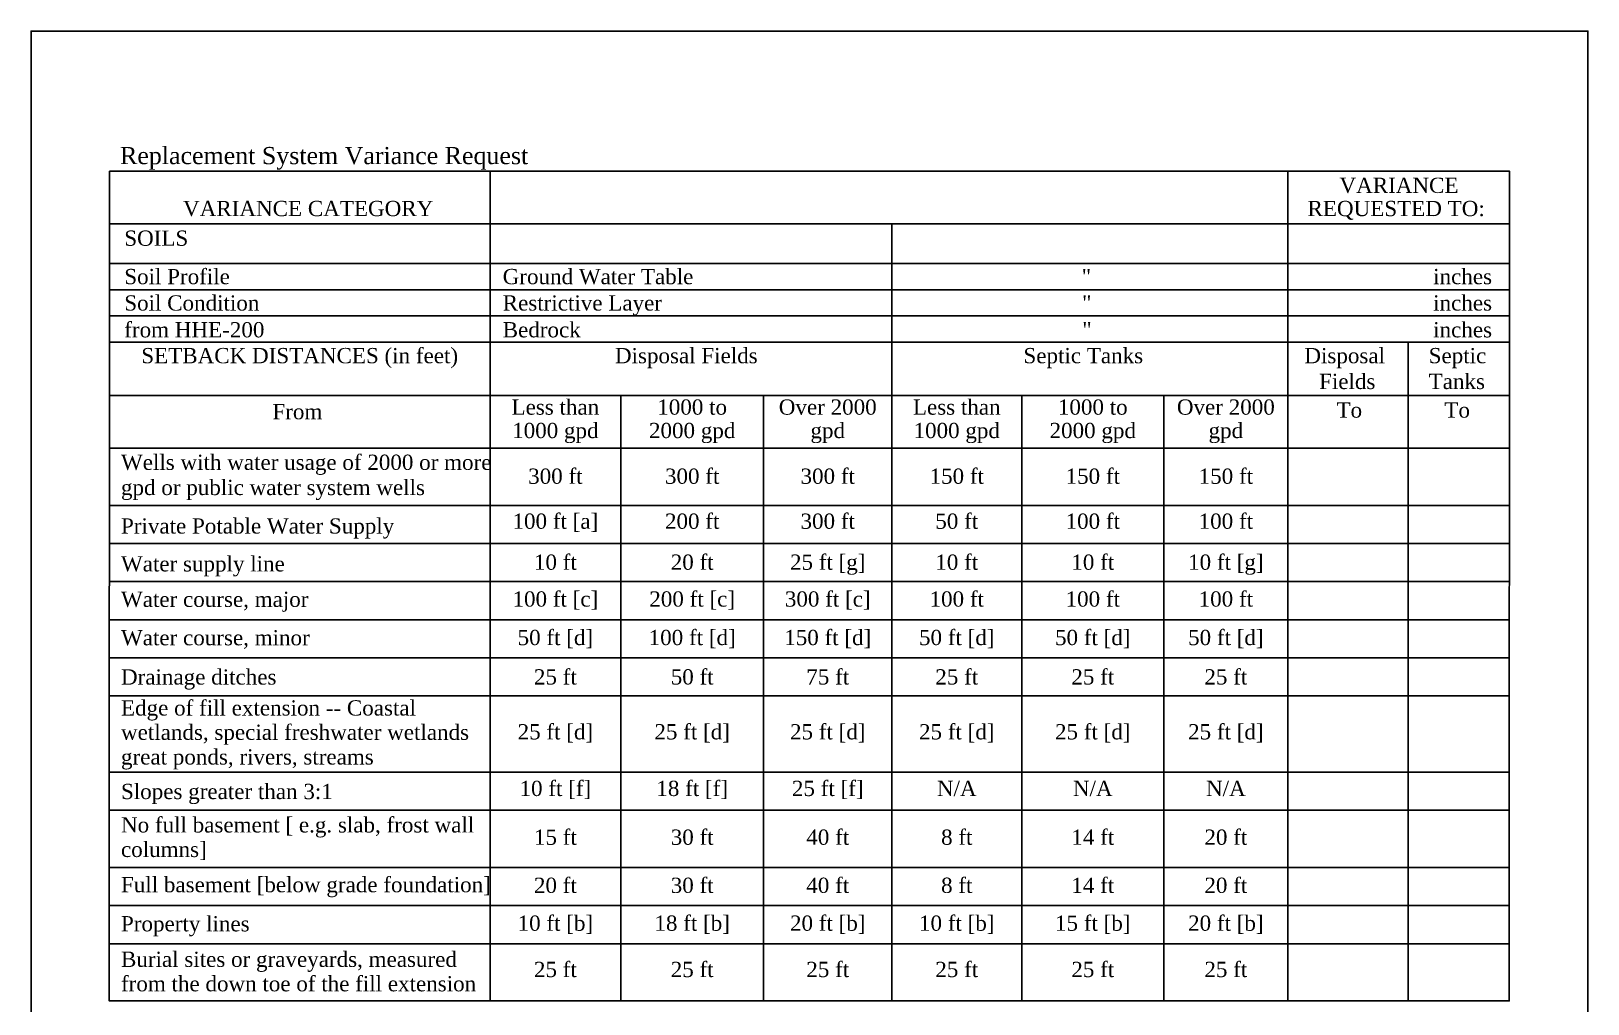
# Paper-space layout 'HHE-204' of a CAD drawing. Extents: x 0 to 17.3, y 0 to 10.6.
# Drawn here: x 9.16 to 17.33, y 5.54 to 10.65 of the extents above; entities that cross this region are included whole.
import ezdxf
from ezdxf.enums import TextEntityAlignment as Align

# ---------------------------------------------------------------- set-up
doc = ezdxf.new("R2010")
doc.units = 0
doc.header["$MEASUREMENT"] = 0
doc.layers.add('DRAWING_GUIDES', color=6, linetype='Continuous', lineweight=30, plot=False)
doc.layers.add('FORM_HHE-204', color=7, linetype='Continuous', lineweight=30)
doc.styles.add('TIMES_ROMAN', font='TIMES.TTF')
doc.styles.add('TIMES_ROMAN_BOLD', font='TIMES.TTF')

psp = doc.layouts.new('HHE-204')

# ---------------------------------------------------------------- linework, layer by layer
at = {"layer": 'DRAWING_GUIDES'}
psp.add_lwpolyline([(9.1636, 0), (17.3271, 0.0001), (17.3271, 10.6454), (9.1636, 10.6454), (9.1636, 0)], dxfattribs=at)
at = {"layer": 'FORM_HHE-204', "lineweight": 30}
psp.add_lwpolyline([(9.5753, 9.9113), (16.9155, 9.9113), (16.9148, 5.5575), (9.5731, 5.5575)], close=True, dxfattribs=at)
for points in [[(11.5701, 5.5575), (11.5701, 9.9113)], [(15.754, 9.9113), (15.754, 5.5575)], [(9.5753, 9.6345), (16.9155, 9.6345)], [(13.677, 9.6345), (13.677, 5.5575)], [(16.9155, 9.4263), (9.5753, 9.4263)], [(9.5753, 9.2887), (16.9155, 9.2887)], [(9.5753, 9.1512), (16.9155, 9.1512)], [(9.5753, 9.0136), (16.9155, 9.0136)], [(16.3849, 9.0136), (16.3849, 5.5575)], [(9.5753, 8.7344), (16.9155, 8.7344)], [(12.2552, 8.7344), (12.2552, 5.5575)], [(13.005, 8.7344), (13.005, 5.5575)], [(14.3581, 8.7344), (14.3581, 5.5575)], [(15.1035, 8.7344), (15.1035, 5.5575)], [(16.9155, 8.4575), (9.5753, 8.4575)], [(9.5753, 8.1575), (16.9155, 8.1575)], [(16.9154, 7.9575), (9.5752, 7.9575)], [(16.9154, 7.7575), (9.5752, 7.7575)], [(16.9153, 7.5575), (9.575, 7.5575)], [(16.9154, 7.3575), (9.5752, 7.3575)], [(16.9153, 7.1575), (9.575, 7.1575)], [(16.9154, 6.7575), (9.5752, 6.7575)], [(16.9154, 6.5575), (9.5752, 6.5575)], [(9.5753, 6.2575), (16.9155, 6.2575)], [(16.9154, 6.0575), (9.5752, 6.0575)], [(16.9153, 5.8575), (9.575, 5.8575)]]:
    psp.add_lwpolyline(points, dxfattribs=at)

# ---------------------------------------------------------------- texts
at = {"layer": 'FORM_HHE-204'}
for s, height, style, p in [('Replacement System Variance Request', 0.09, 'TIMES_ROMAN', (9.63, 9.9475)), ('VARIANCE', 0.08, 'TIMES_ROMAN_BOLD', (16.0246, 9.7964)), ('VARIANCE CATEGORY', 0.08, 'TIMES_ROMAN_BOLD', (9.9602, 9.6748)), ('REQUESTED TO:', 0.08, 'TIMES_ROMAN_BOLD', (15.857, 9.6748)), ('SOILS', 0.08, 'TIMES_ROMAN', (9.652, 9.5192)), ('Soil Profile', 0.08, 'TIMES_ROMAN', (9.652, 9.3177)), ('Ground Water Table', 0.08, 'TIMES_ROMAN', (11.6365, 9.3177)), ('"', 0.08, 'TIMES_ROMAN', (14.6728, 9.3177)), ('inches', 0.08, 'TIMES_ROMAN', (16.516, 9.3177)), ('Soil Condition', 0.08, 'TIMES_ROMAN', (9.652, 9.1793)), ('Restrictive Layer', 0.08, 'TIMES_ROMAN', (11.6365, 9.1793)), ('"', 0.08, 'TIMES_ROMAN', (14.6748, 9.1793)), ('inches', 0.08, 'TIMES_ROMAN', (16.516, 9.1793)), ('from HHE-200', 0.08, 'TIMES_ROMAN', (9.652, 9.0387)), ('Bedrock', 0.08, 'TIMES_ROMAN', (11.6365, 9.0387)), ('"', 0.08, 'TIMES_ROMAN', (14.6758, 9.0387)), ('inches', 0.08, 'TIMES_ROMAN', (16.516, 9.0387)), ('SETBACK DISTANCES (in feet)', 0.08, 'TIMES_ROMAN_BOLD', (9.7412, 8.903)), ('Disposal Fields', 0.08, 'TIMES_ROMAN_BOLD', (12.2251, 8.903)), ('Septic Tanks', 0.08, 'TIMES_ROMAN_BOLD', (14.3674, 8.903)), ('Disposal', 0.08, 'TIMES_ROMAN_BOLD', (15.8405, 8.903)), ('Septic', 0.08, 'TIMES_ROMAN_BOLD', (16.4923, 8.903)), ('Fields', 0.08, 'TIMES_ROMAN_BOLD', (15.9176, 8.7676)), ('Tanks', 0.08, 'TIMES_ROMAN_BOLD', (16.4923, 8.7677)), ('From', 0.08, 'TIMES_ROMAN_BOLD', (10.4289, 8.6091)), ('To', 0.08, 'TIMES_ROMAN_BOLD', (16.009, 8.6175)), ('To', 0.08, 'TIMES_ROMAN_BOLD', (16.5747, 8.6175)), ('Wells with water usage of 2000 or more', 0.08, 'TIMES_ROMAN', (9.6348, 8.3434)), ('gpd or public water system wells', 0.08, 'TIMES_ROMAN', (9.6348, 8.2114)), ('Private Potable Water Supply', 0.08, 'TIMES_ROMAN', (9.6348, 8.0093)), ('Water supply line', 0.08, 'TIMES_ROMAN', (9.6348, 7.8107)), ('Water course, major', 0.08, 'TIMES_ROMAN', (9.6348, 7.6246)), ('Water course, minor', 0.08, 'TIMES_ROMAN', (9.6348, 7.4232)), ('Drainage ditches', 0.08, 'TIMES_ROMAN', (9.6348, 7.217)), ('Edge of fill extension -- Coastal', 0.08, 'TIMES_ROMAN', (9.6348, 7.0547)), ('wetlands, special freshwater wetlands', 0.08, 'TIMES_ROMAN', (9.6348, 6.9271)), ('great ponds, rivers, streams', 0.08, 'TIMES_ROMAN', (9.6348, 6.7977)), ('Slopes greater than 3:1', 0.08, 'TIMES_ROMAN', (9.6348, 6.6164)), ('No full basement [ e.g. slab, frost wall', 0.08, 'TIMES_ROMAN', (9.6348, 6.4411)), ('columns]', 0.08, 'TIMES_ROMAN', (9.6348, 6.3125)), ('Full basement [below grade foundation]', 0.08, 'TIMES_ROMAN', (9.6348, 6.1276)), ('Property lines', 0.08, 'TIMES_ROMAN', (9.6348, 5.9225)), ('Burial sites or graveyards, measured', 0.08, 'TIMES_ROMAN', (9.6348, 5.736)), ('from the down toe of the fill extension', 0.08, 'TIMES_ROMAN', (9.6348, 5.6079))]:
    psp.add_text(s, height=height, dxfattribs=dict(at, style=style)).set_placement(p)
for s, style, p in [('Less than', 'TIMES_ROMAN_BOLD', (11.9127, 8.6091)), ('1000 to', 'TIMES_ROMAN_BOLD', (12.6301, 8.6091)), ('Over 2000', 'TIMES_ROMAN_BOLD', (13.341, 8.6091)), ('Less than', 'TIMES_ROMAN_BOLD', (14.0175, 8.6091)), ('1000 to', 'TIMES_ROMAN_BOLD', (14.7308, 8.6091)), ('Over 2000', 'TIMES_ROMAN_BOLD', (15.4287, 8.6091)), ('1000 gpd', 'TIMES_ROMAN_BOLD', (11.9127, 8.4861)), ('2000 gpd', 'TIMES_ROMAN_BOLD', (12.6301, 8.4861)), ('gpd', 'TIMES_ROMAN_BOLD', (13.341, 8.4861)), ('1000 gpd', 'TIMES_ROMAN_BOLD', (14.0175, 8.4861)), ('2000 gpd', 'TIMES_ROMAN_BOLD', (14.7308, 8.4861)), ('gpd', 'TIMES_ROMAN_BOLD', (15.4287, 8.4861)), ('300 ft', 'TIMES_ROMAN', (11.9127, 8.2464)), ('300 ft', 'TIMES_ROMAN', (12.6301, 8.2464)), ('300 ft', 'TIMES_ROMAN', (13.341, 8.2464)), ('150 ft', 'TIMES_ROMAN', (14.0175, 8.2464)), ('150 ft', 'TIMES_ROMAN', (14.7308, 8.2464)), ('150 ft', 'TIMES_ROMAN', (15.4287, 8.2464)), ('100 ft [a]', 'TIMES_ROMAN', (11.9127, 8.0104)), ('200 ft', 'TIMES_ROMAN', (12.6301, 8.0104)), ('300 ft', 'TIMES_ROMAN', (13.341, 8.0104)), ('50 ft', 'TIMES_ROMAN', (14.0175, 8.0104)), ('100 ft', 'TIMES_ROMAN', (14.7308, 8.0104)), ('100 ft', 'TIMES_ROMAN', (15.4287, 8.0104)), ('10 ft', 'TIMES_ROMAN', (11.9127, 7.7954)), ('20 ft', 'TIMES_ROMAN', (12.6301, 7.7954)), ('25 ft [g]', 'TIMES_ROMAN', (13.341, 7.7954)), ('10 ft', 'TIMES_ROMAN', (14.0175, 7.7954)), ('10 ft', 'TIMES_ROMAN', (14.7308, 7.7954)), ('10 ft [g]', 'TIMES_ROMAN', (15.4287, 7.7954)), ('100 ft [c]', 'TIMES_ROMAN', (11.9127, 7.6021)), ('200 ft [c]', 'TIMES_ROMAN', (12.6301, 7.6021)), ('300 ft [c]', 'TIMES_ROMAN', (13.341, 7.6021)), ('100 ft', 'TIMES_ROMAN', (14.0175, 7.6021)), ('100 ft', 'TIMES_ROMAN', (14.7308, 7.6021)), ('100 ft', 'TIMES_ROMAN', (15.4287, 7.6021)), ('50 ft [d]', 'TIMES_ROMAN', (11.9127, 7.4)), ('100 ft [d]', 'TIMES_ROMAN', (12.6301, 7.4)), ('150 ft [d]', 'TIMES_ROMAN', (13.341, 7.4)), ('50 ft [d]', 'TIMES_ROMAN', (14.0175, 7.4)), ('50 ft [d]', 'TIMES_ROMAN', (14.7308, 7.4)), ('50 ft [d]', 'TIMES_ROMAN', (15.4287, 7.4)), ('25 ft', 'TIMES_ROMAN', (11.9127, 7.1935)), ('50 ft', 'TIMES_ROMAN', (12.6301, 7.1935)), ('75 ft', 'TIMES_ROMAN', (13.341, 7.1935)), ('25 ft', 'TIMES_ROMAN', (14.0175, 7.1935)), ('25 ft', 'TIMES_ROMAN', (14.7308, 7.1935)), ('25 ft', 'TIMES_ROMAN', (15.4287, 7.1935)), ('25 ft [d]', 'TIMES_ROMAN', (11.9127, 6.9055)), ('25 ft [d]', 'TIMES_ROMAN', (12.6301, 6.9055)), ('25 ft [d]', 'TIMES_ROMAN', (13.341, 6.9055)), ('25 ft [d]', 'TIMES_ROMAN', (14.0175, 6.9055)), ('25 ft [d]', 'TIMES_ROMAN', (14.7308, 6.9055)), ('25 ft [d]', 'TIMES_ROMAN', (15.4287, 6.9055)), ('10 ft [f]', 'TIMES_ROMAN', (11.9127, 6.6085)), ('18 ft [f]', 'TIMES_ROMAN', (12.6301, 6.6085)), ('25 ft [f]', 'TIMES_ROMAN', (13.341, 6.6085)), ('N/A', 'TIMES_ROMAN', (14.0175, 6.6085)), ('N/A', 'TIMES_ROMAN', (14.7308, 6.6085)), ('N/A', 'TIMES_ROMAN', (15.4287, 6.6085)), ('15 ft', 'TIMES_ROMAN', (11.9127, 6.3525)), ('30 ft', 'TIMES_ROMAN', (12.6301, 6.3525)), ('40 ft', 'TIMES_ROMAN', (13.341, 6.3525)), ('8 ft', 'TIMES_ROMAN', (14.0175, 6.3525)), ('14 ft', 'TIMES_ROMAN', (14.7308, 6.3525)), ('20 ft', 'TIMES_ROMAN', (15.4287, 6.3525)), ('20 ft', 'TIMES_ROMAN', (11.9127, 6.1)), ('30 ft', 'TIMES_ROMAN', (12.6301, 6.1)), ('40 ft', 'TIMES_ROMAN', (13.341, 6.1)), ('8 ft', 'TIMES_ROMAN', (14.0175, 6.1)), ('14 ft', 'TIMES_ROMAN', (14.7308, 6.1)), ('20 ft', 'TIMES_ROMAN', (15.4287, 6.1)), ('10 ft [b]', 'TIMES_ROMAN', (11.9127, 5.9015)), ('18 ft [b]', 'TIMES_ROMAN', (12.6301, 5.9015)), ('20 ft [b]', 'TIMES_ROMAN', (13.341, 5.9015)), ('10 ft [b]', 'TIMES_ROMAN', (14.0175, 5.9015)), ('15 ft [b]', 'TIMES_ROMAN', (14.7308, 5.9015)), ('20 ft [b]', 'TIMES_ROMAN', (15.4287, 5.9015)), ('25 ft', 'TIMES_ROMAN', (11.9127, 5.6586)), ('25 ft', 'TIMES_ROMAN', (12.6301, 5.6586)), ('25 ft', 'TIMES_ROMAN', (13.341, 5.6586)), ('25 ft', 'TIMES_ROMAN', (14.0175, 5.6586)), ('25 ft', 'TIMES_ROMAN', (14.7308, 5.6586)), ('25 ft', 'TIMES_ROMAN', (15.4287, 5.6586))]:
    psp.add_text(s, height=0.08, dxfattribs=dict(at, style=style)).set_placement(p, align=Align.BOTTOM_CENTER)

doc.saveas('drawing.dxf')
